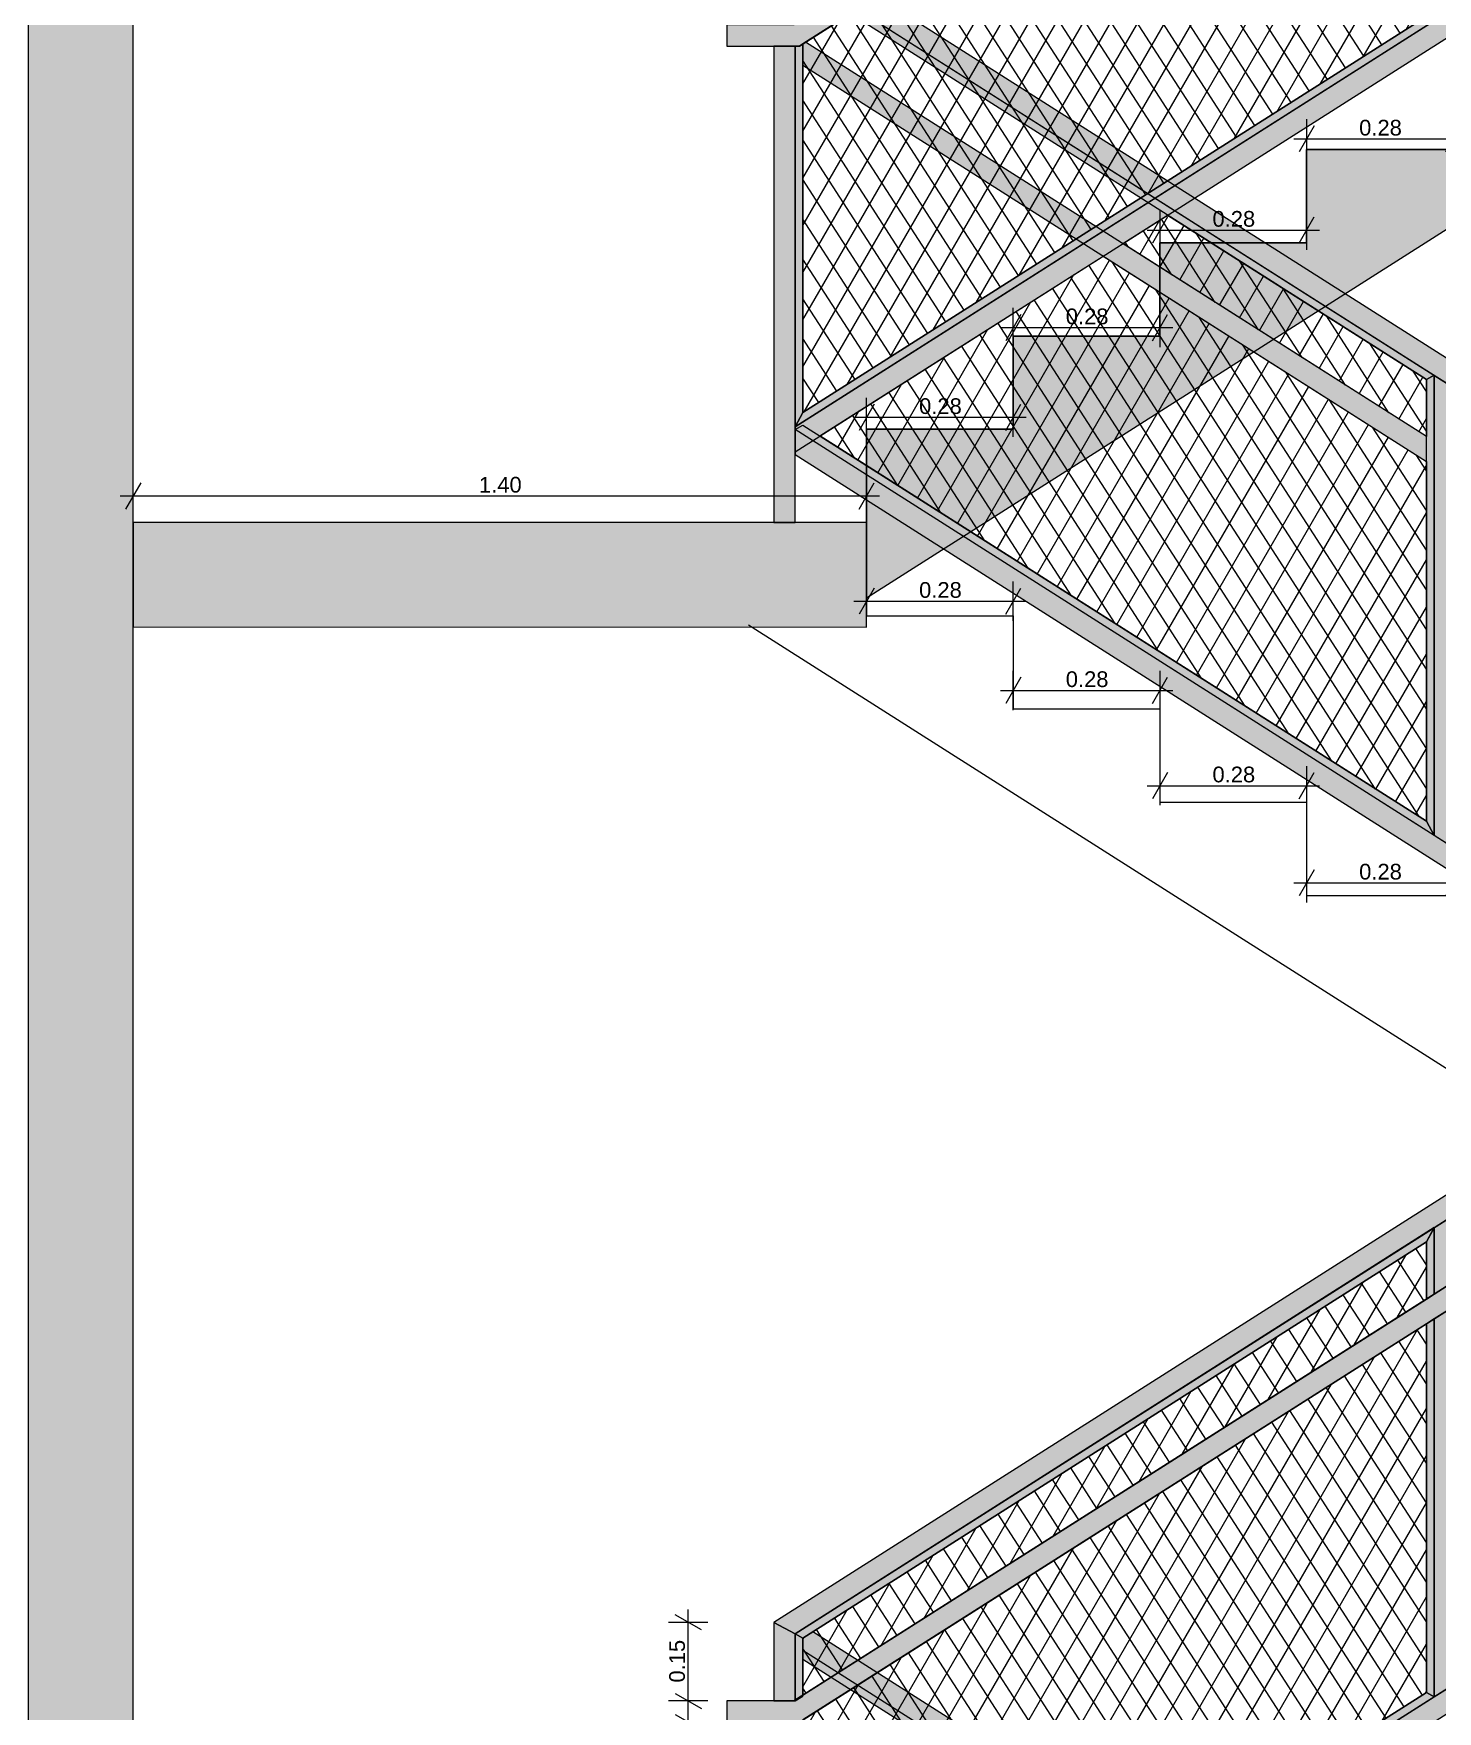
# Model space of a CAD drawing. Header units: millimetres. Extents: x 476244520 to 476657119, y 4620824743 to 4621446928.
# Drawn here: x 476570378 to 476573058, y 4621126298 to 4621129501 of the extents above; entities that cross this region are included whole.
import ezdxf

# ---------------------------------------------------------------- set-up
doc = ezdxf.new("R2010")
doc.units = ezdxf.units.MM
doc.header["$MEASUREMENT"] = 0
for name, color, linetype, lineweight in [('2D Drafting - General_Pen_No__250_Pen_No__7', 7, 'Continuous', 0), ('2D Drafting - General_Pen_No__250_Pen_No__7_Pen_No__250', 7, 'Continuous', 0), ('2D Drafting - General_Pen_No__250_Pen_No__7_Pen_No__7', 7, 'Continuous', 0), ('New_2D Drafting - General_Pen_No__1', 1, 'Continuous', 0), ('New_2D Drafting - General_Pen_No__250_Pen_No__250', 7, 'Continuous', 0), ('New_2D Drafting - General_Pen_No__4', 7, 'Continuous', 0), ('New_Doors_Pen_No__7_Pen_No__7_Pen_No__250', 7, 'Continuous', 0), ('New_Doors_Pen_No__7_Pen_No__7_Pen_No__5', 5, 'Continuous', 0), ('reg_nak_Pen_No__250', 7, 'Continuous', 0), ('zoma_Pen_No__142', 142, 'Continuous', 0)]:
    doc.layers.add(name, color=color, linetype=linetype, lineweight=lineweight)
doc.layers.add('zoma', color=7, linetype='Continuous')
doc.styles.add('GENERATED_STYLE_2', font='arial.ttf')
doc.dimstyles.new('GENERATED_STYLE__14', dxfattribs={"dimtxt": 30.000001, "dimasz": 38, "dimexe": 0.18, "dimexo": 3, "dimgap": 0.09, "dimtad": 1, "dimlfac": 0.001, "dimzin": 0, "dimdsep": 46, "dimtxsty": 'GENERATED_STYLE_2', "dimblk": 'ARROWHEAD_2', "dimblk1": 'ARROWHEAD_2', "dimblk2": 'ARROWHEAD_2', "dimcen": 0.09, "dimclrd": 142, "dimclre": 142, "dimclrt": 142, "dimadec": 0, "dimazin": 0, "dimtfac": 1, "dimtdec": 4, "dimtmove": 0, "dimatfit": 3, "dimfxl": 1, "dimtolj": 1, "dimtzin": 0, "dimarcsym": 0})
doc.dimstyles.new('GENERATED_STYLE__15', dxfattribs={"dimtxt": 30.000001, "dimasz": 38, "dimexe": 0.18, "dimexo": 3, "dimgap": 0.09, "dimtad": 1, "dimtih": 1, "dimtoh": 1, "dimlfac": 0.001, "dimzin": 0, "dimdsep": 46, "dimtxsty": 'GENERATED_STYLE_2', "dimblk": 'ARROWHEAD_2', "dimblk1": 'ARROWHEAD_2', "dimblk2": 'ARROWHEAD_2', "dimcen": 0.09, "dimclrd": 142, "dimclre": 142, "dimclrt": 142, "dimadec": 0, "dimazin": 0, "dimtfac": 1, "dimtdec": 4, "dimtmove": 0, "dimatfit": 3, "dimfxl": 1, "dimtolj": 1, "dimtzin": 0, "dimarcsym": 0})
pattern_1 = [(60, (476844527.15, 4621385791.044), (-38.971143, 22.5), []), (122.833095, (476844527.15, 4621385791.044), (36.8060797, 18.75), [])]

# ---------------------------------------------------------------- blocks, each defined once
blk = doc.blocks.new('*D630', base_point=(476844527.1, 4621385791))
at = {"layer": 'zoma_Pen_No__142', "color": 142, "linetype": 'Continuous', "lineweight": 0, "transparency": 16777216}
for p, q in [((476571665.5, 4621126317.9), (476571590.5, 4621126317.9)), ((476571603, 4621126332.4), (476571653, 4621126303.5)), ((476571628, 4621126277.8), (476571628, 4621126317.9)), ((476571603, 4621126292.3), (476571653, 4621126263.4)), ((476571665.5, 4621126277.8), (476571590.5, 4621126277.8))]:
    blk.add_line(p, q, dxfattribs=at)
blk = doc.blocks.new('ARROWHEAD_2')
at = {"color": 0, "linetype": 'Continuous', "lineweight": 0}
for p, q in [((0, 0), (-1, 0)), ((-0.378, -0.655), (0.378, 0.655))]:
    blk.add_line(p, q, dxfattribs=at)
blk = doc.blocks.new('*D631', base_point=(476844527.1, 4621385791))
at = {"layer": 'zoma_Pen_No__142', "color": 142, "linetype": 'Continuous', "lineweight": 0, "transparency": 16777216}
for p, q in [((476571653, 4621126453.5), (476571603, 4621126482.4)), ((476571628, 4621126467.9), (476571628, 4621126492.4)), ((476571665.5, 4621126467.9), (476571590.5, 4621126467.9)), ((476571628, 4621126317.9), (476571628, 4621126467.9)), ((476571665.5, 4621126317.9), (476571590.5, 4621126317.9)), ((476571603, 4621126332.4), (476571653, 4621126303.5))]:
    blk.add_line(p, q, dxfattribs=at)
at = {"layer": 'zoma_Pen_No__142', "color": 142, "lineweight": 0, "transparency": 16777216, "insert": (476571622, 4621126353), "char_height": 30, "attachment_point": 7, "rotation": 90, "style": 'GENERATED_STYLE_2'}
blk.add_mtext('\\A1;{\\pql;\\fArial CYR|b0|i0|c204|p34;0.15}', dxfattribs=at)
blk = doc.blocks.new('*D641', base_point=(476844527.1, 4621385791))
at = {"layer": 'zoma_Pen_No__142', "color": 142, "linetype": 'Continuous', "lineweight": 0, "transparency": 16777216}
for p, q in [((476571665.5, 4621126317.9), (476571590.5, 4621126317.9)), ((476571603, 4621126332.4), (476571653, 4621126303.5)), ((476571628, 4621126277.8), (476571628, 4621126317.9)), ((476571603, 4621126292.3), (476571653, 4621126263.4)), ((476571665.5, 4621126277.8), (476571590.5, 4621126277.8))]:
    blk.add_line(p, q, dxfattribs=at)
blk = doc.blocks.new('*D642', base_point=(476844527.1, 4621385791))
at = {"layer": 'zoma_Pen_No__142', "color": 142, "linetype": 'Continuous', "lineweight": 0, "transparency": 16777216}
for p, q in [((476571653, 4621126453.5), (476571603, 4621126482.4)), ((476571628, 4621126467.9), (476571628, 4621126492.4)), ((476571665.5, 4621126467.9), (476571590.5, 4621126467.9)), ((476571628, 4621126317.9), (476571628, 4621126467.9)), ((476571665.5, 4621126317.9), (476571590.5, 4621126317.9)), ((476571603, 4621126332.4), (476571653, 4621126303.5))]:
    blk.add_line(p, q, dxfattribs=at)
at = {"layer": 'zoma_Pen_No__142', "color": 142, "lineweight": 0, "transparency": 16777216, "insert": (476571622, 4621126353), "char_height": 30, "attachment_point": 7, "rotation": 90, "style": 'GENERATED_STYLE_2'}
blk.add_mtext('\\A1;{\\pql;\\fArial CYR|b0|i0|c204|p34;0.15}', dxfattribs=at)
blk = doc.blocks.new('*D658', base_point=(476844527.1, 4621385791))
at = {"layer": 'zoma_Pen_No__142', "color": 142, "linetype": 'Continuous', "lineweight": 0, "transparency": 16777216}
for p, q in [((476572808.5, 4621127842.3), (476572808.5, 4621127917.3)), ((476573088.5, 4621127842.3), (476573088.5, 4621127917.3)), ((476572784.1, 4621127879.8), (476572808.5, 4621127879.8)), ((476572823, 4621127904.8), (476572794.1, 4621127854.8)), ((476572808.5, 4621127879.8), (476573088.5, 4621127879.8)), ((476573074.1, 4621127854.8), (476573103, 4621127904.8)), ((476573088.5, 4621127879.8), (476573113, 4621127879.8))]:
    blk.add_line(p, q, dxfattribs=at)
at = {"layer": 'zoma_Pen_No__142', "color": 142, "lineweight": 0, "transparency": 16777216, "insert": (476572908.6, 4621127885.8), "char_height": 30, "attachment_point": 7, "style": 'GENERATED_STYLE_2'}
blk.add_mtext('\\A1;{\\pql;\\fArial CYR|b0|i0|c204|p34;0.28}', dxfattribs=at)
blk = doc.blocks.new('*D659', base_point=(476844527.1, 4621385791))
at = {"layer": 'zoma_Pen_No__142', "color": 142, "linetype": 'Continuous', "lineweight": 0, "transparency": 16777216}
for p, q in [((476572543, 4621128090.4), (476572514.1, 4621128040.4)), ((476572528.5, 4621128027.9), (476572528.5, 4621128102.9)), ((476572794.1, 4621128040.4), (476572823, 4621128090.4)), ((476572808.5, 4621128027.9), (476572808.5, 4621128102.9)), ((476572504.1, 4621128065.4), (476572528.5, 4621128065.4)), ((476572528.5, 4621128065.4), (476572808.5, 4621128065.4)), ((476572808.5, 4621128065.4), (476572833, 4621128065.4))]:
    blk.add_line(p, q, dxfattribs=at)
at = {"layer": 'zoma_Pen_No__142', "color": 142, "lineweight": 0, "transparency": 16777216, "insert": (476572628.6, 4621128071.4), "char_height": 30, "attachment_point": 7, "style": 'GENERATED_STYLE_2'}
blk.add_mtext('\\A1;{\\pql;\\fArial CYR|b0|i0|c204|p34;0.28}', dxfattribs=at)
blk = doc.blocks.new('*D660', base_point=(476844527.1, 4621385791))
at = {"layer": 'zoma_Pen_No__142', "color": 142, "linetype": 'Continuous', "lineweight": 0, "transparency": 16777216}
for p, q in [((476572263, 4621128272.3), (476572234.1, 4621128222.3)), ((476572248.5, 4621128209.8), (476572248.5, 4621128284.8)), ((476572514.1, 4621128222.3), (476572543, 4621128272.3)), ((476572528.5, 4621128209.8), (476572528.5, 4621128284.8)), ((476572224.1, 4621128247.3), (476572248.5, 4621128247.3)), ((476572248.5, 4621128247.3), (476572528.5, 4621128247.3)), ((476572528.5, 4621128247.3), (476572553, 4621128247.3))]:
    blk.add_line(p, q, dxfattribs=at)
at = {"layer": 'zoma_Pen_No__142', "color": 142, "lineweight": 0, "transparency": 16777216, "insert": (476572348.6, 4621128253.3), "char_height": 30, "attachment_point": 7, "style": 'GENERATED_STYLE_2'}
blk.add_mtext('\\A1;{\\pql;\\fArial CYR|b0|i0|c204|p34;0.28}', dxfattribs=at)
blk = doc.blocks.new('*D661', base_point=(476844527.1, 4621385791))
at = {"layer": 'zoma_Pen_No__142', "color": 142, "linetype": 'Continuous', "lineweight": 0, "transparency": 16777216}
for p, q in [((476571983, 4621128442.7), (476571954.1, 4621128392.7)), ((476571968.5, 4621128380.2), (476571968.5, 4621128455.2)), ((476572234.1, 4621128392.7), (476572263, 4621128442.7)), ((476572248.5, 4621128380.2), (476572248.5, 4621128455.2)), ((476571944.1, 4621128417.7), (476571968.5, 4621128417.7)), ((476571968.5, 4621128417.7), (476572248.5, 4621128417.7)), ((476572248.5, 4621128417.7), (476572273, 4621128417.7))]:
    blk.add_line(p, q, dxfattribs=at)
at = {"layer": 'zoma_Pen_No__142', "color": 142, "lineweight": 0, "transparency": 16777216, "insert": (476572068.6, 4621128423.7), "char_height": 30, "attachment_point": 7, "style": 'GENERATED_STYLE_2'}
blk.add_mtext('\\A1;{\\pql;\\fArial CYR|b0|i0|c204|p34;0.28}', dxfattribs=at)
blk = doc.blocks.new('*D662', base_point=(476844527.1, 4621385791))
at = {"layer": 'zoma_Pen_No__142', "color": 142, "linetype": 'Continuous', "lineweight": 0, "transparency": 16777216}
for p, q in [((476571983, 4621128793.7), (476571954.1, 4621128743.7)), ((476571968.5, 4621128731.2), (476571968.5, 4621128806.2)), ((476572234.1, 4621128743.7), (476572263, 4621128793.7)), ((476572248.5, 4621128731.2), (476572248.5, 4621128806.2)), ((476571944.1, 4621128768.7), (476571968.5, 4621128768.7)), ((476571968.5, 4621128768.7), (476572248.5, 4621128768.7)), ((476572248.5, 4621128768.7), (476572273, 4621128768.7))]:
    blk.add_line(p, q, dxfattribs=at)
at = {"layer": 'zoma_Pen_No__142', "color": 142, "lineweight": 0, "transparency": 16777216, "insert": (476572068.6, 4621128774.7), "char_height": 30, "attachment_point": 7, "style": 'GENERATED_STYLE_2'}
blk.add_mtext('\\A1;{\\pql;\\fArial CYR|b0|i0|c204|p34;0.28}', dxfattribs=at)
blk = doc.blocks.new('*D663', base_point=(476844527.1, 4621385791))
at = {"layer": 'zoma_Pen_No__142', "color": 142, "linetype": 'Continuous', "lineweight": 0, "transparency": 16777216}
for p, q in [((476572248.5, 4621128902.5), (476572248.5, 4621128977.5)), ((476572528.5, 4621128902.5), (476572528.5, 4621128977.5)), ((476572224.1, 4621128940), (476572248.5, 4621128940)), ((476572263, 4621128965), (476572234.1, 4621128915)), ((476572248.5, 4621128940), (476572528.5, 4621128940)), ((476572514.1, 4621128915), (476572543, 4621128965)), ((476572528.5, 4621128940), (476572553, 4621128940))]:
    blk.add_line(p, q, dxfattribs=at)
at = {"layer": 'zoma_Pen_No__142', "color": 142, "lineweight": 0, "transparency": 16777216, "insert": (476572348.6, 4621128946), "char_height": 30, "attachment_point": 7, "style": 'GENERATED_STYLE_2'}
blk.add_mtext('\\A1;{\\pql;\\fArial CYR|b0|i0|c204|p34;0.28}', dxfattribs=at)
blk = doc.blocks.new('*D664', base_point=(476844527.14839, 4621385791.04405))
at = {"layer": 'zoma_Pen_No__142', "color": 142, "linetype": 'Continuous', "lineweight": 0, "transparency": 16777216}
for p, q in [((476572528.524, 4621129088.70896), (476572528.524, 4621129163.70896)), ((476572808.524, 4621129088.70896), (476572808.524, 4621129163.70896)), ((476572542.95775, 4621129151.20896), (476572514.09025, 4621129101.20896)), ((476572794.09025, 4621129101.20896), (476572822.95775, 4621129151.20896)), ((476572504.074, 4621129126.20896), (476572528.524, 4621129126.20896)), ((476572528.524, 4621129126.20896), (476572808.524, 4621129126.20896)), ((476572808.524, 4621129126.20896), (476572832.974, 4621129126.20896))]:
    blk.add_line(p, q, dxfattribs=at)
at = {"layer": 'zoma_Pen_No__142', "color": 142, "lineweight": 0, "transparency": 16777216, "insert": (476572628.6153, 4621129132.20896), "char_height": 30.0000012, "attachment_point": 7, "style": 'GENERATED_STYLE_2'}
blk.add_mtext('\\A1;{\\pql;\\fArial CYR|b0|i0|c204|p34;0.28}', dxfattribs=at)
blk = doc.blocks.new('*D665', base_point=(476844527.1, 4621385791))
at = {"layer": 'zoma_Pen_No__142', "color": 142, "linetype": 'Continuous', "lineweight": 0, "transparency": 16777216}
for p, q in [((476572823, 4621129325.3), (476572794.1, 4621129275.3)), ((476572808.5, 4621129262.8), (476572808.5, 4621129337.8)), ((476573074.1, 4621129275.3), (476573103, 4621129325.3)), ((476573088.5, 4621129262.8), (476573088.5, 4621129337.8)), ((476572784.1, 4621129300.3), (476572808.5, 4621129300.3)), ((476572808.5, 4621129300.3), (476573088.5, 4621129300.3)), ((476573088.5, 4621129300.3), (476573113, 4621129300.3))]:
    blk.add_line(p, q, dxfattribs=at)
at = {"layer": 'zoma_Pen_No__142', "color": 142, "lineweight": 0, "transparency": 16777216, "insert": (476572908.6, 4621129306.3), "char_height": 30, "attachment_point": 7, "style": 'GENERATED_STYLE_2'}
blk.add_mtext('\\A1;{\\pql;\\fArial CYR|b0|i0|c204|p34;0.28}', dxfattribs=at)
blk = doc.blocks.new('*D686', base_point=(476844527.1, 4621385791))
at = {"layer": 'zoma_Pen_No__142', "color": 142, "linetype": 'Continuous', "lineweight": 0, "transparency": 16777216}
for p, q in [((476570568.4, 4621128581.1), (476570568.4, 4621128656.1)), ((476571968.5, 4621128581.1), (476571968.5, 4621128656.1)), ((476570543.9, 4621128618.6), (476570568.4, 4621128618.6)), ((476570582.8, 4621128643.6), (476570553.9, 4621128593.6)), ((476570568.4, 4621128618.6), (476571968.5, 4621128618.6)), ((476571954.1, 4621128593.6), (476571983, 4621128643.6)), ((476571968.5, 4621128618.6), (476571993, 4621128618.6))]:
    blk.add_line(p, q, dxfattribs=at)
at = {"layer": 'zoma_Pen_No__142', "color": 142, "lineweight": 0, "transparency": 16777216, "insert": (476571228.5, 4621128624.6), "char_height": 30, "attachment_point": 7, "style": 'GENERATED_STYLE_2'}
blk.add_mtext('\\A1;{\\pql;\\fArial CYR|b0|i0|c204|p34;1.40}', dxfattribs=at)

msp = doc.modelspace()

# ---------------------------------------------------------------- hatches: boundary and pattern name
at = {"layer": '2D Drafting - General_Pen_No__250_Pen_No__7', "linetype": 'Continuous', "lineweight": 0}
msp.add_hatch(color=7, dxfattribs=at).paths.add_polyline_path([(476571968.541, 4621128567.919), (476570568.32, 4621128567.919), (476570568.322, 4621128368.379), (476571968.535, 4621128368.336)])
at = {"layer": '2D Drafting - General_Pen_No__250_Pen_No__7_Pen_No__7', "linetype": 'Continuous', "lineweight": 0}
msp.add_hatch(color=7, dxfattribs=at).paths.add_polyline_path([(476570368.288, 4621136289.909), (476570368.288, 4621121119.777), (476570568.288, 4621121119.777), (476570568.288, 4621136289.909)])
at = {"layer": 'New_2D Drafting - General_Pen_No__1', "linetype": 'Continuous', "lineweight": 0}
for points in [[(476571701.41, 4621129517.918), (476571701.41, 4621129477.471), (476571840.349, 4621129477.471), (476574364.856, 4621131081.621), (476574443.013, 4621131081.621), (476574443.013, 4621131121.488), (476574353.013, 4621131121.488), (476571829.419, 4621129517.918)], [(476574312.526, 4621130326.657), (476571831.893, 4621128750.385), (476571831.893, 4621128702.992), (476574312.526, 4621130279.264)], [(476571846.843, 4621129614.994), (476574295.457, 4621128059.068), (476574312.527, 4621128069.915), (476574353, 4621128069.896), (476571866.038, 4621129650.189), (476571846.842, 4621129637.991)], [(476573052.014, 4621128849.269), (476573036.946, 4621128841.069), (476571846.843, 4621129597.368), (476571846.843, 4621129614.994)], [(476573036.969, 4621129533.894), (476571846.853, 4621128777.662), (476571831.893, 4621128750.385), (476573051.969, 4621129525.659)], [(476571831.893, 4621128750.385), (476571846.853, 4621128777.662), (476571846.845, 4621129481.599), (476571840.349, 4621129477.471), (476571831.896, 4621129477.471)], [(476571846.845, 4621129440.84), (476573036.943, 4621128684.615), (476573036.943, 4621128732.007), (476571852.065, 4621129484.916), (476571846.845, 4621129481.599)], [(476571831.893, 4621128567.918), (476571831.896, 4621129477.471), (476571791.41, 4621129477.471), (476571791.41, 4621128567.918)], [(476573036.946, 4621128841.069), (476573051.946, 4621128849.234), (476573051.928, 4621127970.099), (476573036.928, 4621127997.403)], [(476573051.928, 4621127970.099), (476573051.946, 4621128849.234), (476573092.428, 4621128823.51), (476573092.41, 4621127944.376)], [(476571846.835, 4621128753.619), (476573036.928, 4621127997.403), (476573051.928, 4621127970.099), (476571831.795, 4621128745.41)], [(476571831.893, 4621128745.348), (476571831.893, 4621128697.955), (476574294.629, 4621127133.056), (476574297.545, 4621127134.909), (476574297.544, 4621127178.596)], [(476574312.527, 4621128069.915), (476571791.41, 4621126467.918), (476571831.893, 4621126446.25), (476574312.527, 4621128022.522)], [(476571701.41, 4621126317.918), (476571701.41, 4621126277.471), (476571840.349, 4621126277.471), (476574364.856, 4621127881.621), (476574443.013, 4621127881.621), (476574443.013, 4621127921.488), (476574353.013, 4621127921.488), (476571829.419, 4621126317.918)], [(476573092.435, 4621127120.478), (476573092.433, 4621127247.237), (476573051.951, 4621127221.513), (476573051.953, 4621127094.755)], [(476573051.918, 4621127221.565), (476571831.893, 4621126446.251), (476571846.842, 4621126437.991), (476573036.951, 4621127194.294)], [(476573051.951, 4621127221.513), (476573036.951, 4621127194.294), (476573036.954, 4621127085.223), (476573051.953, 4621127094.755)], [(476574312.526, 4621127126.657), (476571831.893, 4621125550.385), (476571831.893, 4621125502.992), (476574312.526, 4621127079.264)], [(476573051.954, 4621127047.363), (476573036.954, 4621127037.831), (476573036.969, 4621126333.894), (476573051.969, 4621126325.659)], [(476573092.436, 4621127073.086), (476573051.954, 4621127047.363), (476573051.969, 4621126325.659), (476573092.451, 4621126351.382)], [(476571791.41, 4621126467.918), (476571791.41, 4621126317.918), (476571831.245, 4621126317.918), (476571831.895, 4621126318.29), (476571831.893, 4621126446.25)], [(476571846.842, 4621126437.991), (476571831.893, 4621126446.25), (476571831.896, 4621126318.29), (476571846.845, 4621126326.832)], [(476571846.843, 4621126414.994), (476574295.457, 4621124859.068), (476574312.527, 4621124869.915), (476574353, 4621124869.896), (476571866.038, 4621126450.189), (476571846.842, 4621126437.991)], [(476573052.014, 4621125649.269), (476573036.946, 4621125641.069), (476571846.843, 4621126397.368), (476571846.843, 4621126414.994)], [(476573036.969, 4621126333.894), (476571846.853, 4621125577.662), (476571831.893, 4621125550.385), (476573051.969, 4621126325.659)]]:
    msp.add_hatch(color=1, dxfattribs=at).paths.add_polyline_path(points)
h = msp.add_hatch(dxfattribs=at)
h.set_pattern_fill('BATT_INSULATION', color=1, style=0, pattern_type=2)
h.set_pattern_definition(pattern_1)
h.paths.add_polyline_path([(476573036.969, 4621129533.894), (476573036.954, 4621130237.831), (476571846.845, 4621129481.599), (476571846.853, 4621128777.662)])
h = msp.add_hatch(dxfattribs=at)
h.set_pattern_fill('BATT_INSULATION', color=1, style=0, pattern_type=2)
h.set_pattern_definition(pattern_1)
h.paths.add_polyline_path([(476572543.091, 4621129154.91), (476573036.946, 4621128841.069), (476573036.943, 4621128732.007), (476572457.249, 4621129100.363)])
h = msp.add_hatch(dxfattribs=at)
h.set_pattern_fill('BATT_INSULATION', color=1, style=0, pattern_type=2)
h.set_pattern_definition(pattern_1)
h.paths.add_polyline_path([(476572419.957, 4621129076.667), (476573036.943, 4621128684.615), (476573036.928, 4621127997.403), (476571879.201, 4621128733.053)])
h = msp.add_hatch(dxfattribs=at)
h.set_pattern_fill('BATT_INSULATION', color=1, style=0, pattern_type=2)
h.set_pattern_definition(pattern_1)
h.paths.add_polyline_path([(476573036.954, 4621127085.223), (476573036.951, 4621127194.294), (476571846.842, 4621126437.991), (476571846.844, 4621126328.991)])
h = msp.add_hatch(dxfattribs=at)
h.set_pattern_fill('BATT_INSULATION', color=1, style=0, pattern_type=2)
h.set_pattern_definition(pattern_1)
h.paths.add_polyline_path([(476573036.969, 4621126333.894), (476573036.954, 4621127037.831), (476571846.845, 4621126281.599), (476571846.853, 4621125577.662)])
at = {"layer": 'New_2D Drafting - General_Pen_No__250_Pen_No__250', "linetype": 'Continuous', "lineweight": 0}
msp.add_hatch(color=7, dxfattribs=at).paths.add_polyline_path([(476572248.249, 4621128745.918), (476571968.32, 4621128745.918), (476571968.535, 4621128424.291), (476573368.324, 4621129313.837), (476573613.93, 4621129469.917), (476574208.32, 4621129847.643), (476574274.83, 4621129889.909), (476574208.32, 4621129889.909), (476574208.249, 4621129889.909), (476574208.249, 4621129991.917), (476573928.249, 4621129991.917), (476573928.249, 4621129813.917), (476573648.249, 4621129813.917), (476573648.249, 4621129635.917), (476573585.466, 4621129635.917, -0.08199413), (476573561.033, 4621129635.917), (476573368.324, 4621129635.917), (476573368.324, 4621129469.917), (476573368.255, 4621129469.917), (476573368.249, 4621129457.917), (476573088.249, 4621129457.917), (476573088.249, 4621129279.918), (476572808.249, 4621129279.918), (476572808.249, 4621129101.918), (476572528.249, 4621129101.918), (476572528.249, 4621128923.918), (476572248.249, 4621128923.918)])

# ---------------------------------------------------------------- linework, layer by layer
at = {"layer": '2D Drafting - General_Pen_No__250_Pen_No__7', "color": 7, "linetype": 'Continuous', "lineweight": 0, "flags": 128}
msp.add_lwpolyline([(476571968.541, 4621128567.919), (476570568.32, 4621128567.919), (476570568.322, 4621128368.379), (476571968.535, 4621128368.336)], close=True, dxfattribs=at)
at = {"layer": '2D Drafting - General_Pen_No__250_Pen_No__7_Pen_No__250', "color": 7, "linetype": 'Continuous', "lineweight": 0, "flags": 128}
msp.add_lwpolyline([(476570368.288, 4621136289.909), (476570368.288, 4621121119.777), (476570568.288, 4621121119.777), (476570568.288, 4621136289.909)], close=True, dxfattribs=at)
at = {"layer": 'New_2D Drafting - General_Pen_No__250_Pen_No__250', "color": 7, "linetype": 'Continuous', "lineweight": 0, "flags": 128}
msp.add_lwpolyline([(476573368.324, 4621129635.917), (476573368.324, 4621129469.917), (476573368.255, 4621129469.917), (476573368.249, 4621129457.917), (476573088.249, 4621129457.917), (476573088.249, 4621129279.918), (476572808.249, 4621129279.918), (476572808.249, 4621129101.918), (476572528.249, 4621129101.918), (476572528.249, 4621128923.918), (476572248.249, 4621128923.918), (476572248.249, 4621128745.918), (476571968.32, 4621128745.918), (476571968.535, 4621128424.291), (476573368.324, 4621129313.837), (476573613.93, 4621129469.917), (476574208.32, 4621129847.643)], dxfattribs=at)
at = {"layer": 'New_2D Drafting - General_Pen_No__4', "color": 7, "linetype": 'Continuous', "lineweight": 0, "flags": 128}
for points in [[(476571701.41, 4621129517.918), (476571701.41, 4621129477.471), (476571840.349, 4621129477.471), (476574364.856, 4621131081.621), (476574443.013, 4621131081.621), (476574443.013, 4621131121.488), (476574353.013, 4621131121.488), (476571829.419, 4621129517.918)], [(476574312.526, 4621130326.657), (476571831.893, 4621128750.385), (476571831.893, 4621128702.992), (476574312.526, 4621130279.264)], [(476573036.969, 4621129533.894), (476573036.954, 4621130237.831), (476571846.845, 4621129481.599), (476571846.853, 4621128777.662)], [(476571846.843, 4621129614.994), (476574295.457, 4621128059.068), (476574312.527, 4621128069.915), (476574353, 4621128069.896), (476571866.038, 4621129650.189), (476571846.842, 4621129637.991)], [(476573052.014, 4621128849.269), (476573036.946, 4621128841.069), (476571846.843, 4621129597.368), (476571846.843, 4621129614.994)], [(476573036.969, 4621129533.894), (476571846.853, 4621128777.662), (476571831.893, 4621128750.385), (476573051.969, 4621129525.659)], [(476571831.893, 4621128750.385), (476571846.853, 4621128777.662), (476571846.845, 4621129481.599), (476571840.349, 4621129477.471), (476571831.896, 4621129477.471)], [(476571846.845, 4621129440.84), (476573036.943, 4621128684.615), (476573036.943, 4621128732.007), (476571852.065, 4621129484.916), (476571846.845, 4621129481.599)], [(476571831.893, 4621128567.918), (476571831.896, 4621129477.471), (476571791.41, 4621129477.471), (476571791.41, 4621128567.918)], [(476572543.091, 4621129154.91), (476573036.946, 4621128841.069), (476573036.943, 4621128732.007), (476572457.249, 4621129100.363)], [(476572419.957, 4621129076.667), (476573036.943, 4621128684.615), (476573036.928, 4621127997.403), (476571879.201, 4621128733.053)], [(476573036.946, 4621128841.069), (476573051.946, 4621128849.234), (476573051.928, 4621127970.099), (476573036.928, 4621127997.403)], [(476573051.928, 4621127970.099), (476573051.946, 4621128849.234), (476573092.428, 4621128823.51), (476573092.41, 4621127944.376)], [(476571846.835, 4621128753.619), (476573036.928, 4621127997.403), (476573051.928, 4621127970.099), (476571831.795, 4621128745.41)], [(476571831.893, 4621128745.348), (476571831.893, 4621128697.955), (476574294.629, 4621127133.056), (476574297.545, 4621127134.909), (476574297.544, 4621127178.596)], [(476574312.527, 4621128069.915), (476571791.41, 4621126467.918), (476571831.893, 4621126446.25), (476574312.527, 4621128022.522)], [(476571701.41, 4621126317.918), (476571701.41, 4621126277.471), (476571840.349, 4621126277.471), (476574364.856, 4621127881.621), (476574443.013, 4621127881.621), (476574443.013, 4621127921.488), (476574353.013, 4621127921.488), (476571829.419, 4621126317.918)], [(476573092.435, 4621127120.478), (476573092.433, 4621127247.237), (476573051.951, 4621127221.513), (476573051.953, 4621127094.755)], [(476573051.918, 4621127221.565), (476571831.893, 4621126446.251), (476571846.842, 4621126437.991), (476573036.951, 4621127194.294)], [(476573051.951, 4621127221.513), (476573036.951, 4621127194.294), (476573036.954, 4621127085.223), (476573051.953, 4621127094.755)], [(476573036.954, 4621127085.223), (476573036.951, 4621127194.294), (476571846.842, 4621126437.991), (476571846.844, 4621126328.991)], [(476574312.526, 4621127126.657), (476571831.893, 4621125550.385), (476571831.893, 4621125502.992), (476574312.526, 4621127079.264)], [(476573051.954, 4621127047.363), (476573036.954, 4621127037.831), (476573036.969, 4621126333.894), (476573051.969, 4621126325.659)], [(476573092.436, 4621127073.086), (476573051.954, 4621127047.363), (476573051.969, 4621126325.659), (476573092.451, 4621126351.382)], [(476573036.969, 4621126333.894), (476573036.954, 4621127037.831), (476571846.845, 4621126281.599), (476571846.853, 4621125577.662)], [(476571791.41, 4621126467.918), (476571791.41, 4621126317.918), (476571831.245, 4621126317.918), (476571831.895, 4621126318.29), (476571831.893, 4621126446.25)], [(476571846.842, 4621126437.991), (476571831.893, 4621126446.25), (476571831.896, 4621126318.29), (476571846.845, 4621126326.832)], [(476571846.843, 4621126414.994), (476574295.457, 4621124859.068), (476574312.527, 4621124869.915), (476574353, 4621124869.896), (476571866.038, 4621126450.189), (476571846.842, 4621126437.991)], [(476573052.014, 4621125649.269), (476573036.946, 4621125641.069), (476571846.843, 4621126397.368), (476571846.843, 4621126414.994)], [(476573036.969, 4621126333.894), (476571846.853, 4621125577.662), (476571831.893, 4621125550.385), (476573051.969, 4621126325.659)]]:
    msp.add_lwpolyline(points, close=True, dxfattribs=at)
at = {"layer": 'New_Doors_Pen_No__7_Pen_No__7_Pen_No__250', "color": 7, "linetype": 'Continuous', "lineweight": 0, "flags": 128}
msp.add_lwpolyline([(476571968.36, 4621128547.919), (476571968.36, 4621128389.917), (476572248.29, 4621128389.917), (476572248.29, 4621128211.917), (476572528.289, 4621128211.917), (476572528.289, 4621128033.918), (476572808.29, 4621128033.918), (476572808.29, 4621127855.918), (476573088.289, 4621127855.918), (476573088.289, 4621127677.918), (476573368.29, 4621127677.918), (476573368.364, 4621127499.918), (476573648.289, 4621127499.918), (476573648.289, 4621127321.919), (476573928.29, 4621127321.919), (476573928.29, 4621127143.919), (476574208.289, 4621127143.919), (476574208.289, 4621126969.917)], dxfattribs=at)
at = {"layer": 'New_Doors_Pen_No__7_Pen_No__7_Pen_No__5', "color": 5, "linetype": 'Continuous', "lineweight": 0, "flags": 128}
msp.add_lwpolyline([(476571968.32, 4621128567.918), (476571968.32, 4621128745.918), (476572248.249, 4621128745.918), (476572248.249, 4621128923.918), (476572528.249, 4621128923.918), (476572528.249, 4621129101.918), (476572808.249, 4621129101.918), (476572808.249, 4621129279.918), (476573088.249, 4621129279.918), (476573088.249, 4621129457.917), (476573368.249, 4621129457.917), (476573368.324, 4621129635.917), (476573648.249, 4621129635.917), (476573648.249, 4621129813.917), (476573928.249, 4621129813.917), (476573928.249, 4621129991.917), (476574208.249, 4621129991.917), (476574208.285, 4621130149.947)], dxfattribs=at)
at = {"layer": 'reg_nak_Pen_No__250', "color": 7, "linetype": 'Continuous', "lineweight": 0, "flags": 128}
msp.add_lwpolyline([(476571742.817, 4621128372.761), (476574214.377, 4621126801.555)], dxfattribs=at)

# ---------------------------------------------------------------- dimensions: what is measured, and where the dimension line sits
at = {"layer": 'zoma', "color": 142, "linetype": 'Continuous', "lineweight": 0}
for base, p1, p2, picture, middle in [((476573088.524, 4621129300.264), (476572808.524, 4621129277.105), (476573088.524, 4621129277.105), '*D665', (476572947.58, 4621129321.264)), ((476572808.524, 4621129126.209), (476572528.524, 4621129107.516), (476572808.524, 4621129107.516), '*D664', (476572667.58, 4621129147.209)), ((476572528.524, 4621128939.983), (476572248.524, 4621128920.735), (476572528.524, 4621128920.735), '*D663', (476572387.58, 4621128960.983)), ((476572248.524, 4621128768.701), (476571968.524, 4621128750.184), (476572248.524, 4621128750.184), '*D662', (476572107.58, 4621128789.701)), ((476571968.524, 4621128618.647), (476570568.358, 4621128567.918), (476571968.524, 4621128567.918), '*D686', (476571267.497, 4621128639.647)), ((476572248.524, 4621128417.67), (476571968.524, 4621128391.346), (476572248.524, 4621128391.346), '*D661', (476572107.58, 4621128438.67)), ((476572528.524, 4621128247.28), (476572248.524, 4621128224.167), (476572528.524, 4621128224.167), '*D660', (476572387.58, 4621128268.28)), ((476572808.524, 4621128065.446), (476572528.524, 4621128033.993), (476572808.524, 4621128033.993), '*D659', (476572667.58, 4621128086.446)), ((476573088.524, 4621127879.797), (476572808.524, 4621127858.586), (476573088.524, 4621127858.586), '*D658', (476572947.58, 4621127900.797))]:
    dim = msp.add_linear_dim(base=base, p1=p1, p2=p2, dimstyle='GENERATED_STYLE__15', dxfattribs=at)
    dim.commit()
    dim.dimension.update_dxf_attribs({"geometry": picture, "text_midpoint": middle, "dimtype": 160})
for base, p1, p2, picture, middle in [((476571627.95, 4621126467.918), (476571698.617, 4621126317.918), (476571788.175, 4621126467.918), '*D631', (476571606.95, 4621126391.974)), ((476571627.95, 4621126467.918), (476571698.617, 4621126317.918), (476571788.175, 4621126467.918), '*D642', (476571606.95, 4621126391.974)), ((476571627.95, 4621126317.918), (476571698.617, 4621126277.848), (476571698.617, 4621126317.918), '*D630', (476571606.95, 4621126222.546)), ((476571627.95, 4621126317.918), (476571698.617, 4621126277.848), (476571698.617, 4621126317.918), '*D641', (476571606.95, 4621126222.546))]:
    dim = msp.add_linear_dim(base=base, p1=p1, p2=p2, angle=90, dimstyle='GENERATED_STYLE__14', dxfattribs=at)
    dim.commit()
    dim.dimension.update_dxf_attribs({"geometry": picture, "text_midpoint": middle, "dimtype": 160, "text_rotation": 90})

doc.saveas('drawing.dxf')
